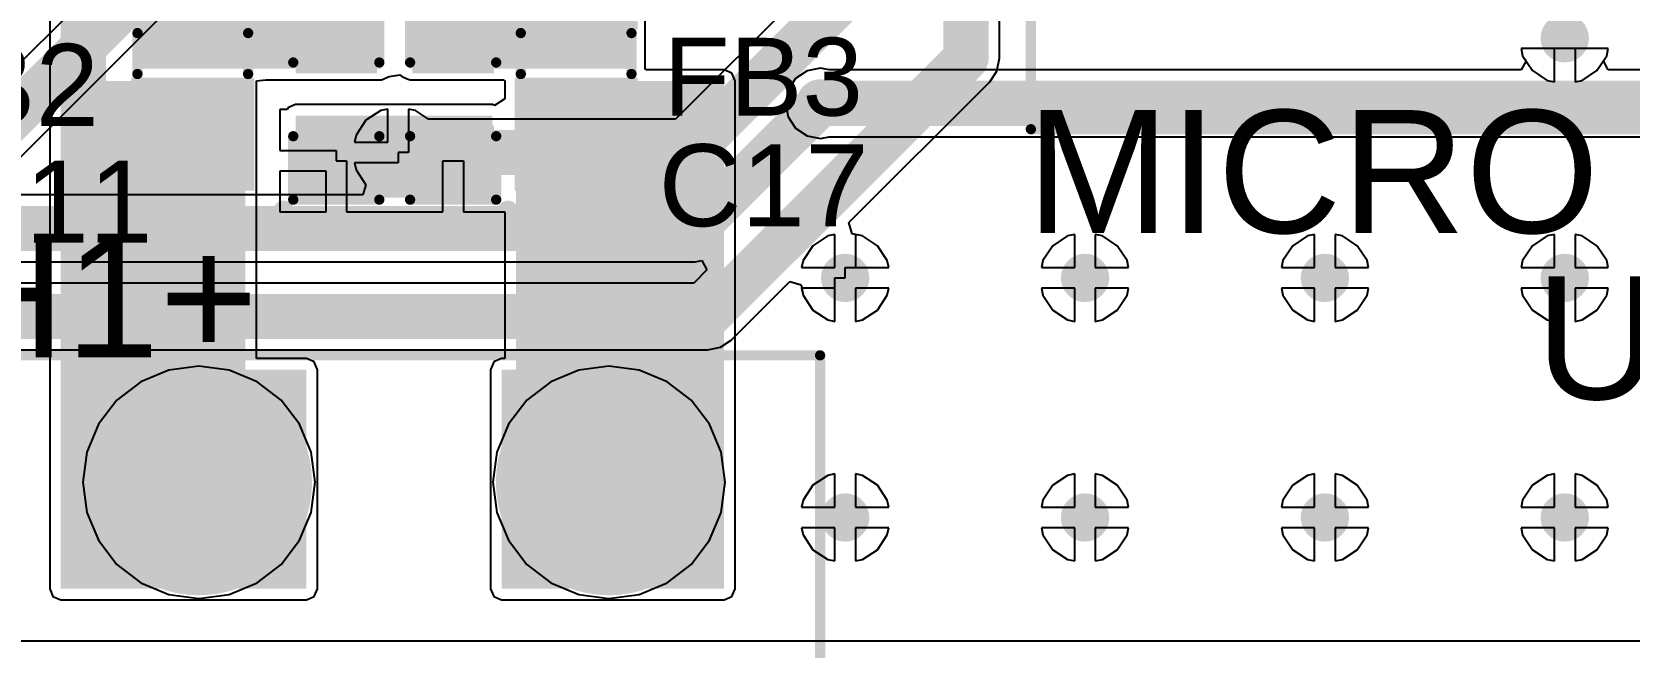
# Model space of a CAD drawing. Header units: millimetres. Extents: x -0.26 to 4.68, y -0.29 to 2.93.
# Drawn here: x 3.482 to 4.261, y 0.27 to 0.571 of the extents above; entities that cross this region are included whole.
import ezdxf

# ---------------------------------------------------------------- set-up
doc = ezdxf.new("R2010")
doc.units = ezdxf.units.MM
doc.header["$MEASUREMENT"] = 0
for name, color, linetype in [('BottomLayer', 5, 'Continuous'), ('BottomSolder', 6, 'Continuous'), ('MultiLayer', 9, 'Continuous'), ('PadHoleLayer', 156, 'Continuous'), ('TopLayer', 1, 'Continuous'), ('TopOverlay', 2, 'Continuous'), ('TopPaste', 8, 'Continuous'), ('TopSolder', 216, 'Continuous'), ('ViaHoleLayer', 16, 'Continuous')]:
    doc.layers.add(name, color=color, linetype=linetype)
doc.styles.add('Arial', font='arial.ttf', dxfattribs={"height": 0.2})

# ---------------------------------------------------------------- blocks, each defined once
blk = doc.blocks.new('HA0200500000G_12')
at = {"layer": 'BottomLayer'}
h = blk.add_hatch(color=5, dxfattribs=at)
edge = h.paths.add_edge_path()
edge.add_arc((-0.1, 0.15), 0.05118, 0, 360)
h = blk.add_hatch(color=5, dxfattribs=at)
edge = h.paths.add_edge_path()
edge.add_arc((0.1, 0.15), 0.05118, 0, 360)
at = {"layer": 'BottomSolder'}
h = blk.add_hatch(color=6, dxfattribs=at)
edge = h.paths.add_edge_path()
edge.add_arc((-0.1, 0.15), 0.05518, 0, 360)
h = blk.add_hatch(color=6, dxfattribs=at)
edge = h.paths.add_edge_path()
edge.add_arc((0.1, 0.15), 0.05518, 0, 360)
at = {"layer": 'MultiLayer'}
h = blk.add_hatch(color=9, dxfattribs=at)
edge = h.paths.add_edge_path()
edge.add_arc((-0.1, 0.15), 0.05118, 0, 360)
h = blk.add_hatch(color=9, dxfattribs=at)
edge = h.paths.add_edge_path()
edge.add_arc((0.1, 0.15), 0.05118, 0, 360)
at = {"layer": 'PadHoleLayer'}
h = blk.add_hatch(color=156, dxfattribs=at)
edge = h.paths.add_edge_path()
edge.add_arc((-0.1, 0.15), 0.02559, 0, 360)
h = blk.add_hatch(color=156, dxfattribs=at)
edge = h.paths.add_edge_path()
edge.add_arc((0.1, 0.15), 0.02559, 0, 360)
at = {"layer": 'TopLayer'}
h = blk.add_hatch(color=1, dxfattribs=at)
edge = h.paths.add_edge_path()
edge.add_arc((-0.1, 0.15), 0.05118, 0, 360)
h = blk.add_hatch(color=1, dxfattribs=at)
edge = h.paths.add_edge_path()
edge.add_arc((0.1, 0.15), 0.05118, 0, 360)
at = {"layer": 'TopSolder'}
h = blk.add_hatch(color=216, dxfattribs=at)
edge = h.paths.add_edge_path()
edge.add_arc((-0.1, 0.15), 0.05518, 0, 360)
h = blk.add_hatch(color=216, dxfattribs=at)
edge = h.paths.add_edge_path()
edge.add_arc((0.1, 0.15), 0.05518, 0, 360)
at = {"layer": 'TopOverlay', "const_width": 0.005}
for points in [[(-0.301, 0.212), (0.203, 0.212)], [(0.203, -0.315), (0.203, 0.212)]]:
    blk.add_lwpolyline(points, dxfattribs=at)
at = {"layer": 'TopOverlay', "const_width": 0.0025}
blk.add_lwpolyline([(0.20175, 0.212, 1), (0.20425, 0.212, 1)], format="xyb", close=True, dxfattribs=at)
blk.add_lwpolyline([(0.20175, 0.212, 1), (0.20425, 0.212, 1)], format="xyb", close=True, dxfattribs=at)
blk = doc.blocks.new('DM3BT_DSF_PEJS_102')
at = {"layer": 'TopOverlay', "const_width": 0.005}
for points in [[(-0.27559, 0.30118), (-0.27559, -0.24409)], [(-0.27559, 0.30118), (-0.22244, 0.30118)]]:
    blk.add_lwpolyline(points, dxfattribs=at)
at = {"layer": 'TopOverlay', "const_width": 0.0025}
blk.add_lwpolyline([(-0.27684, 0.30118, 1), (-0.27434, 0.30118, 1)], format="xyb", close=True, dxfattribs=at)
blk.add_lwpolyline([(-0.27684, 0.30118, 1), (-0.27434, 0.30118, 1)], format="xyb", close=True, dxfattribs=at)
blk = doc.blocks.new('I___0805_116')
at = {"layer": 'TopLayer'}
for points in [[(-0.06299, 0.02598), (-0.01575, 0.02598), (-0.01575, -0.02598), (-0.06299, -0.02598)], [(0.01575, 0.02598), (0.06299, 0.02598), (0.06299, -0.02598), (0.01575, -0.02598)]]:
    blk.add_hatch(color=1, dxfattribs=at).paths.add_polyline_path(points)
at = {"layer": 'TopPaste'}
for points in [[(-0.06299, 0.02598), (-0.01575, 0.02598), (-0.01575, -0.02598), (-0.06299, -0.02598)], [(0.01575, 0.02598), (0.06299, 0.02598), (0.06299, -0.02598), (0.01575, -0.02598)]]:
    blk.add_hatch(color=8, dxfattribs=at).paths.add_polyline_path(points)
at = {"layer": 'TopSolder'}
for points in [[(-0.06699, 0.02998), (-0.01175, 0.02998), (-0.01175, -0.02998), (-0.06699, -0.02998)], [(0.01175, 0.02998), (0.06699, 0.02998), (0.06699, -0.02998), (0.01175, -0.02998)]]:
    blk.add_hatch(color=216, dxfattribs=at).paths.add_polyline_path(points)
at = {"layer": 'TopOverlay', "const_width": 0.005}
for points in [[(-0.01, 0.027), (0.01, 0.027)], [(-0.01, -0.027), (0.01, -0.027)]]:
    blk.add_lwpolyline(points, dxfattribs=at)
at = {"layer": 'TopOverlay', "const_width": 0.0025}
for points in [[(-0.01125, 0.027, 1), (-0.00875, 0.027, 1)], [(0.00875, 0.027, 1), (0.01125, 0.027, 1)], [(-0.01125, -0.027, 1), (-0.00875, -0.027, 1)], [(0.00875, -0.027, 1), (0.01125, -0.027, 1)]]:
    blk.add_lwpolyline(points, format="xyb", close=True, dxfattribs=at)
blk = doc.blocks.new('I___0805_117')
at = {"layer": 'TopLayer'}
for points in [[(-0.06299, 0.02598), (-0.01575, 0.02598), (-0.01575, -0.02598), (-0.06299, -0.02598)], [(0.01575, 0.02598), (0.06299, 0.02598), (0.06299, -0.02598), (0.01575, -0.02598)]]:
    blk.add_hatch(color=1, dxfattribs=at).paths.add_polyline_path(points)
at = {"layer": 'TopPaste'}
for points in [[(-0.06299, 0.02598), (-0.01575, 0.02598), (-0.01575, -0.02598), (-0.06299, -0.02598)], [(0.01575, 0.02598), (0.06299, 0.02598), (0.06299, -0.02598), (0.01575, -0.02598)]]:
    blk.add_hatch(color=8, dxfattribs=at).paths.add_polyline_path(points)
at = {"layer": 'TopSolder'}
for points in [[(-0.06699, 0.02998), (-0.01175, 0.02998), (-0.01175, -0.02998), (-0.06699, -0.02998)], [(0.01175, 0.02998), (0.06699, 0.02998), (0.06699, -0.02998), (0.01175, -0.02998)]]:
    blk.add_hatch(color=216, dxfattribs=at).paths.add_polyline_path(points)
at = {"layer": 'TopOverlay', "const_width": 0.005}
for points in [[(-0.01, 0.027), (0.01, 0.027)], [(-0.01, -0.027), (0.01, -0.027)]]:
    blk.add_lwpolyline(points, dxfattribs=at)
at = {"layer": 'TopOverlay', "const_width": 0.0025}
for points in [[(-0.01125, 0.027, 1), (-0.00875, 0.027, 1)], [(0.00875, 0.027, 1), (0.01125, 0.027, 1)], [(-0.01125, -0.027, 1), (-0.00875, -0.027, 1)], [(0.00875, -0.027, 1), (0.01125, -0.027, 1)]]:
    blk.add_lwpolyline(points, format="xyb", close=True, dxfattribs=at)
blk = doc.blocks.new('C___0603_184')
at = {"layer": 'TopLayer'}
for points in [[(-0.015, 0.0175), (-0.015, -0.0175), (-0.045, -0.0175), (-0.045, 0.0175)], [(0.045, 0.0175), (0.045, -0.0175), (0.015, -0.0175), (0.015, 0.0175)]]:
    blk.add_hatch(color=1, dxfattribs=at).paths.add_polyline_path(points)
at = {"layer": 'TopPaste'}
for points in [[(-0.015, 0.0175), (-0.015, -0.0175), (-0.045, -0.0175), (-0.045, 0.0175)], [(0.045, 0.0175), (0.045, -0.0175), (0.015, -0.0175), (0.015, 0.0175)]]:
    blk.add_hatch(color=8, dxfattribs=at).paths.add_polyline_path(points)
at = {"layer": 'TopSolder'}
for points in [[(-0.01264, 0.01986), (-0.01264, -0.01986), (-0.04736, -0.01986), (-0.04736, 0.01986)], [(0.04736, 0.01986), (0.04736, -0.01986), (0.01264, -0.01986), (0.01264, 0.01986)]]:
    blk.add_hatch(color=216, dxfattribs=at).paths.add_polyline_path(points)
at = {"layer": 'TopOverlay', "const_width": 0.005}
for points in [[(-0.049, -0.021), (-0.049, 0.021)], [(-0.018, 0.021), (-0.049, 0.021)], [(0.049, 0.021), (0.018, 0.021)], [(0.049, -0.021), (0.049, 0.021)], [(-0.018, -0.021), (-0.049, -0.021)], [(0.049, -0.021), (0.018, -0.021)]]:
    blk.add_lwpolyline(points, dxfattribs=at)
at = {"layer": 'TopOverlay', "const_width": 0.0025}
for points in [[(-0.05025, 0.021, 1), (-0.04775, 0.021, 1)], [(-0.05025, 0.021, 1), (-0.04775, 0.021, 1)], [(-0.01925, 0.021, 1), (-0.01675, 0.021, 1)], [(0.01675, 0.021, 1), (0.01925, 0.021, 1)], [(0.04775, 0.021, 1), (0.05025, 0.021, 1)], [(0.04775, 0.021, 1), (0.05025, 0.021, 1)], [(-0.05025, -0.021, 1), (-0.04775, -0.021, 1)], [(-0.05025, -0.021, 1), (-0.04775, -0.021, 1)], [(-0.01925, -0.021, 1), (-0.01675, -0.021, 1)], [(0.01675, -0.021, 1), (0.01925, -0.021, 1)], [(0.04775, -0.021, 1), (0.05025, -0.021, 1)], [(0.04775, -0.021, 1), (0.05025, -0.021, 1)]]:
    blk.add_lwpolyline(points, format="xyb", close=True, dxfattribs=at)
blk = doc.blocks.new('C___0603_190')
at = {"layer": 'TopLayer'}
for points in [[(-0.015, 0.0175), (-0.015, -0.0175), (-0.045, -0.0175), (-0.045, 0.0175)], [(0.045, 0.0175), (0.045, -0.0175), (0.015, -0.0175), (0.015, 0.0175)]]:
    blk.add_hatch(color=1, dxfattribs=at).paths.add_polyline_path(points)
at = {"layer": 'TopPaste'}
for points in [[(-0.015, 0.0175), (-0.015, -0.0175), (-0.045, -0.0175), (-0.045, 0.0175)], [(0.045, 0.0175), (0.045, -0.0175), (0.015, -0.0175), (0.015, 0.0175)]]:
    blk.add_hatch(color=8, dxfattribs=at).paths.add_polyline_path(points)
at = {"layer": 'TopSolder'}
for points in [[(-0.01264, 0.01986), (-0.01264, -0.01986), (-0.04736, -0.01986), (-0.04736, 0.01986)], [(0.04736, 0.01986), (0.04736, -0.01986), (0.01264, -0.01986), (0.01264, 0.01986)]]:
    blk.add_hatch(color=216, dxfattribs=at).paths.add_polyline_path(points)
at = {"layer": 'TopOverlay', "const_width": 0.005}
for points in [[(-0.049, 0.021), (-0.049, -0.021)], [(-0.049, 0.021), (-0.018, 0.021)], [(0.018, 0.021), (0.049, 0.021)], [(0.049, 0.021), (0.049, -0.021)], [(-0.049, -0.021), (-0.018, -0.021)], [(0.018, -0.021), (0.049, -0.021)]]:
    blk.add_lwpolyline(points, dxfattribs=at)
at = {"layer": 'TopOverlay', "const_width": 0.0025}
for points in [[(-0.05025, 0.021, 1), (-0.04775, 0.021, 1)], [(-0.05025, 0.021, 1), (-0.04775, 0.021, 1)], [(-0.01925, 0.021, 1), (-0.01675, 0.021, 1)], [(0.01675, 0.021, 1), (0.01925, 0.021, 1)], [(0.04775, 0.021, 1), (0.05025, 0.021, 1)], [(0.04775, 0.021, 1), (0.05025, 0.021, 1)], [(-0.05025, -0.021, 1), (-0.04775, -0.021, 1)], [(-0.05025, -0.021, 1), (-0.04775, -0.021, 1)], [(-0.01925, -0.021, 1), (-0.01675, -0.021, 1)], [(0.01675, -0.021, 1), (0.01925, -0.021, 1)], [(0.04775, -0.021, 1), (0.05025, -0.021, 1)], [(0.04775, -0.021, 1), (0.05025, -0.021, 1)]]:
    blk.add_lwpolyline(points, format="xyb", close=True, dxfattribs=at)

msp = doc.modelspace()

# ---------------------------------------------------------------- hatches: boundary and pattern name
at = {"layer": 'BottomLayer'}
h = msp.add_hatch(color=5, dxfattribs=at)
edge = h.paths.add_edge_path()
edge.add_arc((4.23005, 0.56777), 0.01181, 0, 360)
h = msp.add_hatch(color=5, dxfattribs=at)
edge = h.paths.add_edge_path()
edge.add_arc((3.867, 0.536), 0.01181, 0, 360)
h = msp.add_hatch(color=5, dxfattribs=at)
edge = h.paths.add_edge_path()
edge.add_arc((3.661, 0.512), 0.01181, 0, 360)
h = msp.add_hatch(color=5, dxfattribs=at)
edge = h.paths.add_edge_path()
edge.add_arc((3.87905, 0.45077), 0.01181, 0, 360)
h = msp.add_hatch(color=5, dxfattribs=at)
edge = h.paths.add_edge_path()
edge.add_arc((3.99605, 0.45077), 0.01181, 0, 360)
h = msp.add_hatch(color=5, dxfattribs=at)
edge = h.paths.add_edge_path()
edge.add_arc((4.11305, 0.45077), 0.01181, 0, 360)
h = msp.add_hatch(color=5, dxfattribs=at)
edge = h.paths.add_edge_path()
edge.add_arc((4.23005, 0.45077), 0.01181, 0, 360)
h = msp.add_hatch(color=5, dxfattribs=at)
edge = h.paths.add_edge_path()
edge.add_arc((3.87905, 0.33377), 0.01181, 0, 360)
h = msp.add_hatch(color=5, dxfattribs=at)
edge = h.paths.add_edge_path()
edge.add_arc((3.99605, 0.33377), 0.01181, 0, 360)
h = msp.add_hatch(color=5, dxfattribs=at)
edge = h.paths.add_edge_path()
edge.add_arc((4.11305, 0.33377), 0.01181, 0, 360)
h = msp.add_hatch(color=5, dxfattribs=at)
edge = h.paths.add_edge_path()
edge.add_arc((4.23005, 0.33377), 0.01181, 0, 360)
at = {"layer": 'BottomSolder'}
h = msp.add_hatch(color=6, dxfattribs=at)
edge = h.paths.add_edge_path()
edge.add_arc((4.23005, 0.56777), 0.00591, 0, 360)
h = msp.add_hatch(color=6, dxfattribs=at)
edge = h.paths.add_edge_path()
edge.add_arc((3.867, 0.536), 0.00591, 0, 360)
h = msp.add_hatch(color=6, dxfattribs=at)
edge = h.paths.add_edge_path()
edge.add_arc((3.661, 0.512), 0.00591, 0, 360)
h = msp.add_hatch(color=6, dxfattribs=at)
edge = h.paths.add_edge_path()
edge.add_arc((3.87905, 0.45077), 0.00591, 0, 360)
h = msp.add_hatch(color=6, dxfattribs=at)
edge = h.paths.add_edge_path()
edge.add_arc((3.99605, 0.45077), 0.00591, 0, 360)
h = msp.add_hatch(color=6, dxfattribs=at)
edge = h.paths.add_edge_path()
edge.add_arc((4.11305, 0.45077), 0.00591, 0, 360)
h = msp.add_hatch(color=6, dxfattribs=at)
edge = h.paths.add_edge_path()
edge.add_arc((4.23005, 0.45077), 0.00591, 0, 360)
h = msp.add_hatch(color=6, dxfattribs=at)
edge = h.paths.add_edge_path()
edge.add_arc((3.87905, 0.33377), 0.00591, 0, 360)
h = msp.add_hatch(color=6, dxfattribs=at)
edge = h.paths.add_edge_path()
edge.add_arc((3.99605, 0.33377), 0.00591, 0, 360)
h = msp.add_hatch(color=6, dxfattribs=at)
edge = h.paths.add_edge_path()
edge.add_arc((4.11305, 0.33377), 0.00591, 0, 360)
h = msp.add_hatch(color=6, dxfattribs=at)
edge = h.paths.add_edge_path()
edge.add_arc((4.23005, 0.33377), 0.00591, 0, 360)
at = {"layer": 'TopLayer'}
for points in [[(3.65287, 0.64195), (3.53187, 0.64195), (3.53187, 0.55295), (3.65287, 0.55295)], [(3.66682, 0.55295), (3.776, 0.55295), (3.776, 0.62495), (3.66682, 0.62495)], [(3.58642, 0.54695), (3.49642, 0.54695), (3.49642, 0.29895), (3.58642, 0.29895)], [(3.71842, 0.29895), (3.82, 0.29895), (3.82, 0.54695), (3.71842, 0.54695)], [(3.611, 0.49), (3.707, 0.49), (3.707, 0.53), (3.611, 0.53)], [(3.61622, 0.40595), (3.578, 0.40595), (3.578, 0.29895), (3.61622, 0.29895)], [(3.71142, 0.29895), (3.73642, 0.29895), (3.73642, 0.40595), (3.71142, 0.40595)]]:
    msp.add_hatch(color=1, dxfattribs=at).paths.add_polyline_path(points)
h = msp.add_hatch(color=1, dxfattribs=at)
edge = h.paths.add_edge_path()
edge.add_arc((4.23005, 0.56777), 0.01181, 0, 360)
h = msp.add_hatch(color=1, dxfattribs=at)
edge = h.paths.add_edge_path()
edge.add_arc((3.867, 0.536), 0.01181, 0, 360)
h = msp.add_hatch(color=1, dxfattribs=at)
edge = h.paths.add_edge_path()
edge.add_arc((3.661, 0.512), 0.01181, 0, 360)
h = msp.add_hatch(color=1, dxfattribs=at)
edge = h.paths.add_edge_path()
edge.add_arc((3.87905, 0.45077), 0.01181, 0, 360)
h = msp.add_hatch(color=1, dxfattribs=at)
edge = h.paths.add_edge_path()
edge.add_arc((3.99605, 0.45077), 0.01181, 0, 360)
h = msp.add_hatch(color=1, dxfattribs=at)
edge = h.paths.add_edge_path()
edge.add_arc((4.11305, 0.45077), 0.01181, 0, 360)
h = msp.add_hatch(color=1, dxfattribs=at)
edge = h.paths.add_edge_path()
edge.add_arc((4.23005, 0.45077), 0.01181, 0, 360)
h = msp.add_hatch(color=1, dxfattribs=at)
edge = h.paths.add_edge_path()
edge.add_arc((3.87905, 0.33377), 0.01181, 0, 360)
h = msp.add_hatch(color=1, dxfattribs=at)
edge = h.paths.add_edge_path()
edge.add_arc((3.99605, 0.33377), 0.01181, 0, 360)
h = msp.add_hatch(color=1, dxfattribs=at)
edge = h.paths.add_edge_path()
edge.add_arc((4.11305, 0.33377), 0.01181, 0, 360)
h = msp.add_hatch(color=1, dxfattribs=at)
edge = h.paths.add_edge_path()
edge.add_arc((4.23005, 0.33377), 0.01181, 0, 360)
at = {"layer": 'TopSolder'}
h = msp.add_hatch(color=216, dxfattribs=at)
edge = h.paths.add_edge_path()
edge.add_arc((4.23005, 0.56777), 0.00591, 0, 360)
h = msp.add_hatch(color=216, dxfattribs=at)
edge = h.paths.add_edge_path()
edge.add_arc((3.867, 0.536), 0.00591, 0, 360)
h = msp.add_hatch(color=216, dxfattribs=at)
edge = h.paths.add_edge_path()
edge.add_arc((3.661, 0.512), 0.00591, 0, 360)
h = msp.add_hatch(color=216, dxfattribs=at)
edge = h.paths.add_edge_path()
edge.add_arc((3.87905, 0.45077), 0.00591, 0, 360)
h = msp.add_hatch(color=216, dxfattribs=at)
edge = h.paths.add_edge_path()
edge.add_arc((3.99605, 0.45077), 0.00591, 0, 360)
h = msp.add_hatch(color=216, dxfattribs=at)
edge = h.paths.add_edge_path()
edge.add_arc((4.11305, 0.45077), 0.00591, 0, 360)
h = msp.add_hatch(color=216, dxfattribs=at)
edge = h.paths.add_edge_path()
edge.add_arc((4.23005, 0.45077), 0.00591, 0, 360)
h = msp.add_hatch(color=216, dxfattribs=at)
edge = h.paths.add_edge_path()
edge.add_arc((3.87905, 0.33377), 0.00591, 0, 360)
h = msp.add_hatch(color=216, dxfattribs=at)
edge = h.paths.add_edge_path()
edge.add_arc((3.99605, 0.33377), 0.00591, 0, 360)
h = msp.add_hatch(color=216, dxfattribs=at)
edge = h.paths.add_edge_path()
edge.add_arc((4.11305, 0.33377), 0.00591, 0, 360)
h = msp.add_hatch(color=216, dxfattribs=at)
edge = h.paths.add_edge_path()
edge.add_arc((4.23005, 0.33377), 0.00591, 0, 360)
at = {"layer": 'ViaHoleLayer'}
h = msp.add_hatch(color=16, dxfattribs=at)
edge = h.paths.add_edge_path()
edge.add_arc((4.23005, 0.56777), 0.00591, 0, 360)
h = msp.add_hatch(color=16, dxfattribs=at)
edge = h.paths.add_edge_path()
edge.add_arc((3.867, 0.536), 0.00591, 0, 360)
h = msp.add_hatch(color=16, dxfattribs=at)
edge = h.paths.add_edge_path()
edge.add_arc((3.661, 0.512), 0.00591, 0, 360)
h = msp.add_hatch(color=16, dxfattribs=at)
edge = h.paths.add_edge_path()
edge.add_arc((3.87905, 0.45077), 0.00591, 0, 360)
h = msp.add_hatch(color=16, dxfattribs=at)
edge = h.paths.add_edge_path()
edge.add_arc((3.99605, 0.45077), 0.00591, 0, 360)
h = msp.add_hatch(color=16, dxfattribs=at)
edge = h.paths.add_edge_path()
edge.add_arc((4.11305, 0.45077), 0.00591, 0, 360)
h = msp.add_hatch(color=16, dxfattribs=at)
edge = h.paths.add_edge_path()
edge.add_arc((4.23005, 0.45077), 0.00591, 0, 360)
h = msp.add_hatch(color=16, dxfattribs=at)
edge = h.paths.add_edge_path()
edge.add_arc((3.87905, 0.33377), 0.00591, 0, 360)
h = msp.add_hatch(color=16, dxfattribs=at)
edge = h.paths.add_edge_path()
edge.add_arc((3.99605, 0.33377), 0.00591, 0, 360)
h = msp.add_hatch(color=16, dxfattribs=at)
edge = h.paths.add_edge_path()
edge.add_arc((4.11305, 0.33377), 0.00591, 0, 360)
h = msp.add_hatch(color=16, dxfattribs=at)
edge = h.paths.add_edge_path()
edge.add_arc((4.23005, 0.33377), 0.00591, 0, 360)

# ---------------------------------------------------------------- linework, layer by layer
at = {"layer": 'BottomLayer'}
for p, q in [((3.61627, 0.69547), (3.44012, 0.51931)), ((3.95431, 0.558), (3.95431, 0.673)), ((3.46321, 0.49626), (3.63456, 0.66762)), ((3.88095, 0.61297), (3.7963, 0.52831)), ((4.22505, 0.56277), (4.20881, 0.56277)), ((4.20881, 0.56277), (4.20951, 0.55926)), ((4.22505, 0.54653), (4.22505, 0.56277)), ((4.2513, 0.56277), (4.23505, 0.56277)), ((4.23505, 0.56277), (4.23505, 0.54653)), ((4.2506, 0.55926), (4.2513, 0.56277)), ((3.95307, 0.55176), (3.95431, 0.558)), ((4.20951, 0.55926), (4.21433, 0.55205)), ((4.24578, 0.55205), (4.2506, 0.55926)), ((3.88083, 0.47776), (3.94954, 0.54646)), ((3.94954, 0.54646), (3.95307, 0.55176)), ((4.21433, 0.55205), (4.22154, 0.54723)), ((4.22154, 0.54723), (4.22505, 0.54653)), ((4.23505, 0.54653), (4.23856, 0.54723)), ((4.23856, 0.54723), (4.24578, 0.55205)), ((3.65249, 0.53255), (3.64528, 0.52772)), ((3.656, 0.53324), (3.65249, 0.53255)), ((3.656, 0.517), (3.656, 0.53324)), ((3.66951, 0.53255), (3.666, 0.53324)), ((3.666, 0.53324), (3.666, 0.512)), ((3.67584, 0.52831), (3.66951, 0.53255)), ((3.64528, 0.52772), (3.64045, 0.52051)), ((3.7963, 0.52831), (3.67584, 0.52831)), ((3.64045, 0.52051), (3.63976, 0.517)), ((3.63976, 0.517), (3.656, 0.517)), ((3.661, 0.507), (3.63976, 0.507)), ((3.63976, 0.507), (3.64045, 0.50349)), ((3.666, 0.512), (3.661, 0.512)), ((3.661, 0.512), (3.661, 0.507)), ((3.64045, 0.50349), (3.64528, 0.49628)), ((3.64378, 0.49126), (3.46528, 0.49126)), ((3.64529, 0.49626), (3.64378, 0.49126)), ((3.64528, 0.49628), (3.64529, 0.49626)), ((3.88247, 0.47233), (3.88083, 0.47776)), ((3.88756, 0.47132), (3.88247, 0.47233)), ((3.89478, 0.4665), (3.88756, 0.47132)), ((3.98754, 0.47132), (3.98033, 0.4665)), ((3.99105, 0.47201), (3.98754, 0.47132)), ((3.99105, 0.45577), (3.99105, 0.47201)), ((4.00456, 0.47132), (4.00105, 0.47201)), ((4.00105, 0.47201), (4.00105, 0.45577)), ((4.01178, 0.4665), (4.00456, 0.47132)), ((4.10454, 0.47132), (4.09733, 0.4665)), ((4.10805, 0.47201), (4.10454, 0.47132)), ((4.10805, 0.45577), (4.10805, 0.47201)), ((4.12156, 0.47132), (4.11805, 0.47201)), ((4.11805, 0.47201), (4.11805, 0.45577)), ((4.12878, 0.4665), (4.12156, 0.47132)), ((4.22154, 0.47132), (4.21433, 0.4665)), ((4.22505, 0.47201), (4.22154, 0.47132)), ((4.22505, 0.45577), (4.22505, 0.47201)), ((4.23856, 0.47132), (4.23505, 0.47201)), ((4.23505, 0.47201), (4.23505, 0.45577)), ((4.24578, 0.4665), (4.23856, 0.47132)), ((3.8996, 0.45928), (3.89478, 0.4665)), ((3.98033, 0.4665), (3.97551, 0.45928)), ((4.0166, 0.45928), (4.01178, 0.4665)), ((4.09733, 0.4665), (4.09251, 0.45928)), ((4.1336, 0.45928), (4.12878, 0.4665)), ((4.21433, 0.4665), (4.20951, 0.45928)), ((4.2506, 0.45928), (4.24578, 0.4665)), ((3.23316, 0.45864), (3.80595, 0.45864)), ((3.81159, 0.45466), (3.80519, 0.44826)), ((3.80595, 0.45864), (3.80912, 0.45927)), ((3.80912, 0.45927), (3.81159, 0.45466)), ((3.87905, 0.45077), (3.87905, 0.45577)), ((3.87905, 0.45577), (3.9003, 0.45577)), ((3.9003, 0.45577), (3.8996, 0.45928)), ((3.97551, 0.45928), (3.97481, 0.45577)), ((3.97481, 0.45577), (3.99105, 0.45577)), ((4.00105, 0.45577), (4.0173, 0.45577)), ((4.0173, 0.45577), (4.0166, 0.45928)), ((4.09251, 0.45928), (4.09181, 0.45577)), ((4.09181, 0.45577), (4.10805, 0.45577)), ((4.11805, 0.45577), (4.1343, 0.45577)), ((4.1343, 0.45577), (4.1336, 0.45928)), ((4.20951, 0.45928), (4.20881, 0.45577)), ((4.20881, 0.45577), (4.22505, 0.45577)), ((4.23505, 0.45577), (4.2513, 0.45577)), ((4.2513, 0.45577), (4.2506, 0.45928)), ((3.80519, 0.44826), (3.46098, 0.44826)), ((3.82348, 0.42041), (3.85207, 0.449)), ((3.85207, 0.449), (3.8575, 0.44735)), ((3.8575, 0.44735), (3.85851, 0.44226)), ((3.87405, 0.42953), (3.87405, 0.45077)), ((3.87405, 0.45077), (3.87905, 0.45077)), ((3.9003, 0.44577), (3.88405, 0.44577)), ((3.88405, 0.44577), (3.88405, 0.42953)), ((3.8996, 0.44226), (3.9003, 0.44577)), ((3.99105, 0.44577), (3.97481, 0.44577)), ((3.97481, 0.44577), (3.97551, 0.44226)), ((3.99105, 0.42953), (3.99105, 0.44577)), ((4.0173, 0.44577), (4.00105, 0.44577)), ((4.00105, 0.44577), (4.00105, 0.42953)), ((4.0166, 0.44226), (4.0173, 0.44577)), ((4.10805, 0.44577), (4.09181, 0.44577)), ((4.09181, 0.44577), (4.09251, 0.44226)), ((4.10805, 0.42953), (4.10805, 0.44577)), ((4.1343, 0.44577), (4.11805, 0.44577)), ((4.11805, 0.44577), (4.11805, 0.42953)), ((4.1336, 0.44226), (4.1343, 0.44577)), ((4.22505, 0.44577), (4.20881, 0.44577)), ((4.20881, 0.44577), (4.20951, 0.44226)), ((4.22505, 0.42953), (4.22505, 0.44577)), ((4.2513, 0.44577), (4.23505, 0.44577)), ((4.23505, 0.44577), (4.23505, 0.42953)), ((4.2506, 0.44226), (4.2513, 0.44577)), ((3.85851, 0.44226), (3.86333, 0.43505)), ((3.89478, 0.43505), (3.8996, 0.44226)), ((3.97551, 0.44226), (3.98033, 0.43505)), ((4.01178, 0.43505), (4.0166, 0.44226)), ((4.09251, 0.44226), (4.09733, 0.43505)), ((4.12878, 0.43505), (4.1336, 0.44226)), ((4.20951, 0.44226), (4.21433, 0.43505)), ((4.24578, 0.43505), (4.2506, 0.44226)), ((3.86333, 0.43505), (3.87054, 0.43023)), ((3.87054, 0.43023), (3.87405, 0.42953)), ((3.88405, 0.42953), (3.88756, 0.43023)), ((3.88756, 0.43023), (3.89478, 0.43505)), ((3.98033, 0.43505), (3.98754, 0.43023)), ((3.98754, 0.43023), (3.99105, 0.42953)), ((4.00105, 0.42953), (4.00456, 0.43023)), ((4.00456, 0.43023), (4.01178, 0.43505)), ((4.09733, 0.43505), (4.10454, 0.43023)), ((4.10454, 0.43023), (4.10805, 0.42953)), ((4.11805, 0.42953), (4.12156, 0.43023)), ((4.12156, 0.43023), (4.12878, 0.43505)), ((4.21433, 0.43505), (4.22154, 0.43023)), ((4.22154, 0.43023), (4.22505, 0.42953)), ((4.23505, 0.42953), (4.23856, 0.43023)), ((4.23856, 0.43023), (4.24578, 0.43505)), ((3.46098, 0.41564), (3.81195, 0.41564)), ((3.81195, 0.41564), (3.81819, 0.41688)), ((3.81819, 0.41688), (3.82348, 0.42041)), ((3.54916, 0.40568), (3.53549, 0.40002)), ((3.56382, 0.40761), (3.54916, 0.40568)), ((3.57849, 0.40568), (3.56382, 0.40761)), ((3.59216, 0.40002), (3.57849, 0.40568)), ((3.74916, 0.40568), (3.73549, 0.40002)), ((3.76382, 0.40761), (3.74916, 0.40568)), ((3.77849, 0.40568), (3.76382, 0.40761)), ((3.79216, 0.40002), (3.77849, 0.40568)), ((3.53549, 0.40002), (3.52375, 0.39102)), ((3.60389, 0.39102), (3.59216, 0.40002)), ((3.73549, 0.40002), (3.72375, 0.39102)), ((3.80389, 0.39102), (3.79216, 0.40002)), ((3.52375, 0.39102), (3.51475, 0.37928)), ((3.6129, 0.37928), (3.60389, 0.39102)), ((3.72375, 0.39102), (3.71475, 0.37928)), ((3.8129, 0.37928), (3.80389, 0.39102)), ((3.51475, 0.37928), (3.50909, 0.36561)), ((3.61856, 0.36561), (3.6129, 0.37928)), ((3.71475, 0.37928), (3.70909, 0.36561)), ((3.81856, 0.36561), (3.8129, 0.37928)), ((3.50909, 0.36561), (3.50716, 0.35095)), ((3.62049, 0.35095), (3.61856, 0.36561)), ((3.70909, 0.36561), (3.70716, 0.35095)), ((3.82049, 0.35095), (3.81856, 0.36561)), ((3.50716, 0.35095), (3.50909, 0.33628)), ((3.61856, 0.33628), (3.62049, 0.35095)), ((3.70716, 0.35095), (3.70909, 0.33628)), ((3.81856, 0.33628), (3.82049, 0.35095)), ((3.87054, 0.35432), (3.86333, 0.3495)), ((3.87405, 0.35501), (3.87054, 0.35432)), ((3.87405, 0.33877), (3.87405, 0.35501)), ((3.88756, 0.35432), (3.88405, 0.35501)), ((3.88405, 0.35501), (3.88405, 0.33877)), ((3.89478, 0.3495), (3.88756, 0.35432)), ((3.98754, 0.35432), (3.98033, 0.3495)), ((3.99105, 0.35501), (3.98754, 0.35432)), ((3.99105, 0.33877), (3.99105, 0.35501)), ((4.00456, 0.35432), (4.00105, 0.35501)), ((4.00105, 0.35501), (4.00105, 0.33877)), ((4.01178, 0.3495), (4.00456, 0.35432)), ((4.10454, 0.35432), (4.09733, 0.3495)), ((4.10805, 0.35501), (4.10454, 0.35432)), ((4.10805, 0.33877), (4.10805, 0.35501)), ((4.12156, 0.35432), (4.11805, 0.35501)), ((4.11805, 0.35501), (4.11805, 0.33877)), ((4.12878, 0.3495), (4.12156, 0.35432)), ((4.22154, 0.35432), (4.21433, 0.3495)), ((4.22505, 0.35501), (4.22154, 0.35432)), ((4.22505, 0.33877), (4.22505, 0.35501)), ((4.23856, 0.35432), (4.23505, 0.35501)), ((4.23505, 0.35501), (4.23505, 0.33877)), ((4.24578, 0.3495), (4.23856, 0.35432)), ((3.86333, 0.3495), (3.85851, 0.34228)), ((3.8996, 0.34228), (3.89478, 0.3495)), ((3.98033, 0.3495), (3.97551, 0.34228)), ((4.0166, 0.34228), (4.01178, 0.3495)), ((4.09733, 0.3495), (4.09251, 0.34228)), ((4.1336, 0.34228), (4.12878, 0.3495)), ((4.21433, 0.3495), (4.20951, 0.34228)), ((4.2506, 0.34228), (4.24578, 0.3495)), ((3.50909, 0.33628), (3.51475, 0.32262)), ((3.6129, 0.32262), (3.61856, 0.33628)), ((3.70909, 0.33628), (3.71475, 0.32262)), ((3.8129, 0.32262), (3.81856, 0.33628)), ((3.85851, 0.34228), (3.85781, 0.33877)), ((3.85781, 0.33877), (3.87405, 0.33877)), ((3.88405, 0.33877), (3.9003, 0.33877)), ((3.9003, 0.33877), (3.8996, 0.34228)), ((3.97551, 0.34228), (3.97481, 0.33877)), ((3.97481, 0.33877), (3.99105, 0.33877)), ((4.00105, 0.33877), (4.0173, 0.33877)), ((4.0173, 0.33877), (4.0166, 0.34228)), ((4.09251, 0.34228), (4.09181, 0.33877)), ((4.09181, 0.33877), (4.10805, 0.33877)), ((4.11805, 0.33877), (4.1343, 0.33877)), ((4.1343, 0.33877), (4.1336, 0.34228)), ((4.20951, 0.34228), (4.20881, 0.33877)), ((4.20881, 0.33877), (4.22505, 0.33877)), ((4.23505, 0.33877), (4.2513, 0.33877)), ((4.2513, 0.33877), (4.2506, 0.34228)), ((3.87405, 0.32877), (3.85781, 0.32877)), ((3.85781, 0.32877), (3.85851, 0.32526)), ((3.87405, 0.31253), (3.87405, 0.32877)), ((3.9003, 0.32877), (3.88405, 0.32877)), ((3.88405, 0.32877), (3.88405, 0.31253)), ((3.8996, 0.32526), (3.9003, 0.32877)), ((3.99105, 0.32877), (3.97481, 0.32877)), ((3.97481, 0.32877), (3.97551, 0.32526)), ((3.99105, 0.31253), (3.99105, 0.32877)), ((4.0173, 0.32877), (4.00105, 0.32877)), ((4.00105, 0.32877), (4.00105, 0.31253)), ((4.0166, 0.32526), (4.0173, 0.32877)), ((4.10805, 0.32877), (4.09181, 0.32877)), ((4.09181, 0.32877), (4.09251, 0.32526)), ((4.10805, 0.31253), (4.10805, 0.32877)), ((4.1343, 0.32877), (4.11805, 0.32877)), ((4.11805, 0.32877), (4.11805, 0.31253)), ((4.1336, 0.32526), (4.1343, 0.32877)), ((4.22505, 0.32877), (4.20881, 0.32877)), ((4.20881, 0.32877), (4.20951, 0.32526)), ((4.22505, 0.31253), (4.22505, 0.32877)), ((4.2513, 0.32877), (4.23505, 0.32877)), ((4.23505, 0.32877), (4.23505, 0.31253)), ((4.2506, 0.32526), (4.2513, 0.32877)), ((3.51475, 0.32262), (3.52375, 0.31088)), ((3.60389, 0.31088), (3.6129, 0.32262)), ((3.71475, 0.32262), (3.72375, 0.31088)), ((3.80389, 0.31088), (3.8129, 0.32262)), ((3.85851, 0.32526), (3.86333, 0.31805)), ((3.89478, 0.31805), (3.8996, 0.32526)), ((3.97551, 0.32526), (3.98033, 0.31805)), ((4.01178, 0.31805), (4.0166, 0.32526)), ((4.09251, 0.32526), (4.09733, 0.31805)), ((4.12878, 0.31805), (4.1336, 0.32526)), ((4.20951, 0.32526), (4.21433, 0.31805)), ((4.24578, 0.31805), (4.2506, 0.32526)), ((3.86333, 0.31805), (3.87054, 0.31323)), ((3.87054, 0.31323), (3.87405, 0.31253)), ((3.88405, 0.31253), (3.88756, 0.31323)), ((3.88756, 0.31323), (3.89478, 0.31805)), ((3.98033, 0.31805), (3.98754, 0.31323)), ((3.98754, 0.31323), (3.99105, 0.31253)), ((4.00105, 0.31253), (4.00456, 0.31323)), ((4.00456, 0.31323), (4.01178, 0.31805)), ((4.09733, 0.31805), (4.10454, 0.31323)), ((4.10454, 0.31323), (4.10805, 0.31253)), ((4.11805, 0.31253), (4.12156, 0.31323)), ((4.12156, 0.31323), (4.12878, 0.31805)), ((4.21433, 0.31805), (4.22154, 0.31323)), ((4.22154, 0.31323), (4.22505, 0.31253)), ((4.23505, 0.31253), (4.23856, 0.31323)), ((4.23856, 0.31323), (4.24578, 0.31805)), ((3.52375, 0.31088), (3.53549, 0.30187)), ((3.59216, 0.30187), (3.60389, 0.31088)), ((3.72375, 0.31088), (3.73549, 0.30187)), ((3.79216, 0.30187), (3.80389, 0.31088)), ((3.53549, 0.30187), (3.54916, 0.29621)), ((3.54916, 0.29621), (3.56382, 0.29428)), ((3.56382, 0.29428), (3.57849, 0.29621)), ((3.57849, 0.29621), (3.59216, 0.30187)), ((3.73549, 0.30187), (3.74916, 0.29621)), ((3.74916, 0.29621), (3.76382, 0.29428)), ((3.76382, 0.29428), (3.77849, 0.29621)), ((3.77849, 0.29621), (3.79216, 0.30187))]:
    msp.add_line(p, q, dxfattribs=at)
at = {"layer": 'BottomLayer', "const_width": 0.022}
for points in [[(3.44687, 0.503), (3.62781, 0.68393)], [(3.938, 0.558), (3.938, 0.673)], [(3.80306, 0.512), (3.903, 0.61194)], [(3.81195, 0.43195), (3.938, 0.558)], [(3.80595, 0.47495), (3.867, 0.536)], [(3.661, 0.512), (3.80306, 0.512)], [(3.229, 0.47495), (3.80595, 0.47495)], [(3.45682, 0.43195), (3.81195, 0.43195)]]:
    msp.add_lwpolyline(points, dxfattribs=at)
at = {"layer": 'BottomLayer', "const_width": 0.011}
for points in [[(3.9325, 0.558, 1), (3.9435, 0.558, 1)], [(3.9325, 0.558, 1), (3.9435, 0.558, 1)], [(3.8615, 0.536, 1), (3.8725, 0.536, 1)], [(3.6555, 0.512, 1), (3.6665, 0.512, 1)], [(3.79756, 0.512, 1), (3.80856, 0.512, 1)], [(3.79756, 0.512, 1), (3.80856, 0.512, 1)], [(3.80045, 0.47495, 1), (3.81145, 0.47495, 1)], [(3.80045, 0.47495, 1), (3.81145, 0.47495, 1)], [(3.80645, 0.43195, 1), (3.81745, 0.43195, 1)], [(3.80645, 0.43195, 1), (3.81745, 0.43195, 1)]]:
    msp.add_lwpolyline(points, format="xyb", close=True, dxfattribs=at)
at = {"layer": 'TopLayer'}
for p, q in [((3.49111, 0.70376), (3.49111, 0.54719)), ((3.78141, 0.55295), (3.78141, 0.59056)), ((4.2513, 0.56277), (4.20881, 0.56277)), ((4.20881, 0.56277), (4.20951, 0.55926)), ((4.2506, 0.55926), (4.2513, 0.56277)), ((3.867, 0.55314), (3.86044, 0.55184)), ((3.87116, 0.55231), (3.867, 0.55314)), ((4.2112, 0.55672), (4.20885, 0.55231)), ((4.20951, 0.55926), (4.2112, 0.55672)), ((4.2489, 0.55672), (4.2506, 0.55926)), ((4.25126, 0.55231), (4.2489, 0.55672)), ((3.49111, 0.54719), (3.49101, 0.54695)), ((3.49101, 0.54695), (3.49101, 0.29895)), ((3.59183, 0.54695), (3.59645, 0.54754)), ((3.59183, 0.41136), (3.59183, 0.54695)), ((3.59645, 0.54754), (3.65287, 0.54754)), ((3.65287, 0.54754), (3.65669, 0.54912)), ((3.65669, 0.54912), (3.66176, 0.54988)), ((3.66176, 0.54988), (3.66295, 0.54923)), ((3.66295, 0.54923), (3.663, 0.54912)), ((3.663, 0.54912), (3.66532, 0.54795)), ((3.66532, 0.54795), (3.66682, 0.54754)), ((3.66682, 0.54754), (3.71262, 0.54754)), ((3.71262, 0.54754), (3.71301, 0.54695)), ((3.71301, 0.54695), (3.71301, 0.53818)), ((3.7818, 0.55236), (3.78141, 0.55295)), ((3.82, 0.55236), (3.7818, 0.55236)), ((3.82383, 0.55078), (3.82, 0.55236)), ((3.82541, 0.54695), (3.82383, 0.55078)), ((3.82541, 0.29895), (3.82541, 0.54695)), ((3.85488, 0.54812), (3.85116, 0.54256)), ((3.86044, 0.55184), (3.85488, 0.54812)), ((4.20885, 0.55231), (3.87116, 0.55231)), ((4.30124, 0.55231), (4.25126, 0.55231)), ((3.71301, 0.53818), (3.70801, 0.53499)), ((3.85116, 0.54256), (3.84986, 0.536)), ((3.60681, 0.53295), (3.60332, 0.53295)), ((3.60332, 0.53295), (3.60332, 0.51295)), ((3.60717, 0.53383), (3.60681, 0.53295)), ((3.611, 0.53541), (3.60717, 0.53383)), ((3.707, 0.53541), (3.611, 0.53541)), ((3.70801, 0.53499), (3.707, 0.53541)), ((3.84986, 0.536), (3.85116, 0.52944)), ((3.85116, 0.52944), (3.85488, 0.52388)), ((3.85488, 0.52388), (3.86044, 0.52016)), ((3.86044, 0.52016), (3.867, 0.51886)), ((3.867, 0.51886), (3.87116, 0.51969)), ((3.87116, 0.51969), (4.308, 0.51969)), ((3.60332, 0.51295), (3.63082, 0.51295)), ((3.63082, 0.51295), (3.63082, 0.50795)), ((3.63082, 0.50795), (3.63582, 0.50795)), ((3.63582, 0.50795), (3.63582, 0.48295)), ((3.68282, 0.48295), (3.68282, 0.50795)), ((3.68282, 0.50795), (3.69282, 0.50795)), ((3.69282, 0.50795), (3.69282, 0.48295)), ((3.62582, 0.50295), (3.60332, 0.50295)), ((3.60332, 0.50295), (3.60332, 0.48295)), ((3.62582, 0.48295), (3.62582, 0.50295)), ((3.60332, 0.48295), (3.62582, 0.48295)), ((3.63582, 0.48295), (3.65832, 0.48295)), ((3.65832, 0.48295), (3.65832, 0.48295)), ((3.65832, 0.48295), (3.66032, 0.48295)), ((3.66032, 0.48295), (3.66032, 0.48295)), ((3.66032, 0.48295), (3.68282, 0.48295)), ((3.69282, 0.48295), (3.71301, 0.48295)), ((3.71301, 0.48295), (3.71301, 0.41136)), ((3.87054, 0.47132), (3.86333, 0.4665)), ((3.87405, 0.47201), (3.87054, 0.47132)), ((3.87405, 0.45577), (3.87405, 0.47201)), ((3.88756, 0.47132), (3.88405, 0.47201)), ((3.88405, 0.47201), (3.88405, 0.45577)), ((3.89478, 0.4665), (3.88756, 0.47132)), ((3.98754, 0.47132), (3.98033, 0.4665)), ((3.99105, 0.47201), (3.98754, 0.47132)), ((3.99105, 0.45577), (3.99105, 0.47201)), ((4.00456, 0.47132), (4.00105, 0.47201)), ((4.00105, 0.47201), (4.00105, 0.45577)), ((4.01178, 0.4665), (4.00456, 0.47132)), ((4.10454, 0.47132), (4.09733, 0.4665)), ((4.10805, 0.47201), (4.10454, 0.47132)), ((4.10805, 0.45577), (4.10805, 0.47201)), ((4.12156, 0.47132), (4.11805, 0.47201)), ((4.11805, 0.47201), (4.11805, 0.45577)), ((4.12878, 0.4665), (4.12156, 0.47132)), ((4.22154, 0.47132), (4.21433, 0.4665)), ((4.22505, 0.47201), (4.22154, 0.47132)), ((4.22505, 0.45577), (4.22505, 0.47201)), ((4.23856, 0.47132), (4.23505, 0.47201)), ((4.23505, 0.47201), (4.23505, 0.45577)), ((4.24578, 0.4665), (4.23856, 0.47132)), ((3.86333, 0.4665), (3.85851, 0.45928)), ((3.8996, 0.45928), (3.89478, 0.4665)), ((3.98033, 0.4665), (3.97551, 0.45928)), ((4.0166, 0.45928), (4.01178, 0.4665)), ((4.09733, 0.4665), (4.09251, 0.45928)), ((4.1336, 0.45928), (4.12878, 0.4665)), ((4.21433, 0.4665), (4.20951, 0.45928)), ((4.2506, 0.45928), (4.24578, 0.4665)), ((3.85851, 0.45928), (3.85781, 0.45577)), ((3.85781, 0.45577), (3.87405, 0.45577)), ((3.88405, 0.45577), (3.9003, 0.45577)), ((3.9003, 0.45577), (3.8996, 0.45928)), ((3.97551, 0.45928), (3.97481, 0.45577)), ((3.97481, 0.45577), (3.99105, 0.45577)), ((4.00105, 0.45577), (4.0173, 0.45577)), ((4.0173, 0.45577), (4.0166, 0.45928)), ((4.09251, 0.45928), (4.09181, 0.45577)), ((4.09181, 0.45577), (4.10805, 0.45577)), ((4.11805, 0.45577), (4.1343, 0.45577)), ((4.1343, 0.45577), (4.1336, 0.45928)), ((4.20951, 0.45928), (4.20881, 0.45577)), ((4.20881, 0.45577), (4.22505, 0.45577)), ((4.23505, 0.45577), (4.2513, 0.45577)), ((4.2513, 0.45577), (4.2506, 0.45928)), ((3.87405, 0.44577), (3.85781, 0.44577)), ((3.85781, 0.44577), (3.85851, 0.44226)), ((3.87405, 0.42953), (3.87405, 0.44577)), ((3.9003, 0.44577), (3.88405, 0.44577)), ((3.88405, 0.44577), (3.88405, 0.42953)), ((3.8996, 0.44226), (3.9003, 0.44577)), ((3.99105, 0.44577), (3.97481, 0.44577)), ((3.97481, 0.44577), (3.97551, 0.44226)), ((3.99105, 0.42953), (3.99105, 0.44577)), ((4.0173, 0.44577), (4.00105, 0.44577)), ((4.00105, 0.44577), (4.00105, 0.42953)), ((4.0166, 0.44226), (4.0173, 0.44577)), ((4.10805, 0.44577), (4.09181, 0.44577)), ((4.09181, 0.44577), (4.09251, 0.44226)), ((4.10805, 0.42953), (4.10805, 0.44577)), ((4.1343, 0.44577), (4.11805, 0.44577)), ((4.11805, 0.44577), (4.11805, 0.42953)), ((4.1336, 0.44226), (4.1343, 0.44577)), ((4.22505, 0.44577), (4.20881, 0.44577)), ((4.20881, 0.44577), (4.20951, 0.44226)), ((4.22505, 0.42953), (4.22505, 0.44577)), ((4.2513, 0.44577), (4.23505, 0.44577)), ((4.23505, 0.44577), (4.23505, 0.42953)), ((4.2506, 0.44226), (4.2513, 0.44577)), ((3.85851, 0.44226), (3.86333, 0.43505)), ((3.89478, 0.43505), (3.8996, 0.44226)), ((3.97551, 0.44226), (3.98033, 0.43505)), ((4.01178, 0.43505), (4.0166, 0.44226)), ((4.09251, 0.44226), (4.09733, 0.43505)), ((4.12878, 0.43505), (4.1336, 0.44226)), ((4.20951, 0.44226), (4.21433, 0.43505)), ((4.24578, 0.43505), (4.2506, 0.44226)), ((3.86333, 0.43505), (3.87054, 0.43023)), ((3.87054, 0.43023), (3.87405, 0.42953)), ((3.88405, 0.42953), (3.88756, 0.43023)), ((3.88756, 0.43023), (3.89478, 0.43505)), ((3.98033, 0.43505), (3.98754, 0.43023)), ((3.98754, 0.43023), (3.99105, 0.42953)), ((4.00105, 0.42953), (4.00456, 0.43023)), ((4.00456, 0.43023), (4.01178, 0.43505)), ((4.09733, 0.43505), (4.10454, 0.43023)), ((4.10454, 0.43023), (4.10805, 0.42953)), ((4.11805, 0.42953), (4.12156, 0.43023)), ((4.12156, 0.43023), (4.12878, 0.43505)), ((4.21433, 0.43505), (4.22154, 0.43023)), ((4.22154, 0.43023), (4.22505, 0.42953)), ((4.23505, 0.42953), (4.23856, 0.43023)), ((4.23856, 0.43023), (4.24578, 0.43505)), ((3.61622, 0.41136), (3.59183, 0.41136)), ((3.62005, 0.40978), (3.61622, 0.41136)), ((3.62163, 0.40595), (3.62005, 0.40978)), ((3.62163, 0.29895), (3.62163, 0.40595)), ((3.7076, 0.40978), (3.70601, 0.40595)), ((3.70601, 0.40595), (3.70601, 0.29895)), ((3.71142, 0.41136), (3.7076, 0.40978)), ((3.71301, 0.41136), (3.71142, 0.41136)), ((3.87054, 0.35432), (3.86333, 0.3495)), ((3.87405, 0.35501), (3.87054, 0.35432)), ((3.87405, 0.33877), (3.87405, 0.35501)), ((3.88756, 0.35432), (3.88405, 0.35501)), ((3.88405, 0.35501), (3.88405, 0.33877)), ((3.89478, 0.3495), (3.88756, 0.35432)), ((3.98754, 0.35432), (3.98033, 0.3495)), ((3.99105, 0.35501), (3.98754, 0.35432)), ((3.99105, 0.33877), (3.99105, 0.35501)), ((4.00456, 0.35432), (4.00105, 0.35501)), ((4.00105, 0.35501), (4.00105, 0.33877)), ((4.01178, 0.3495), (4.00456, 0.35432)), ((4.10454, 0.35432), (4.09733, 0.3495)), ((4.10805, 0.35501), (4.10454, 0.35432)), ((4.10805, 0.33877), (4.10805, 0.35501)), ((4.12156, 0.35432), (4.11805, 0.35501)), ((4.11805, 0.35501), (4.11805, 0.33877)), ((4.12878, 0.3495), (4.12156, 0.35432)), ((4.22154, 0.35432), (4.21433, 0.3495)), ((4.22505, 0.35501), (4.22154, 0.35432)), ((4.22505, 0.33877), (4.22505, 0.35501)), ((4.23856, 0.35432), (4.23505, 0.35501)), ((4.23505, 0.35501), (4.23505, 0.33877)), ((4.24578, 0.3495), (4.23856, 0.35432)), ((3.86333, 0.3495), (3.85851, 0.34228)), ((3.8996, 0.34228), (3.89478, 0.3495)), ((3.98033, 0.3495), (3.97551, 0.34228)), ((4.0166, 0.34228), (4.01178, 0.3495)), ((4.09733, 0.3495), (4.09251, 0.34228)), ((4.1336, 0.34228), (4.12878, 0.3495)), ((4.21433, 0.3495), (4.20951, 0.34228)), ((4.2506, 0.34228), (4.24578, 0.3495)), ((3.85851, 0.34228), (3.85781, 0.33877)), ((3.85781, 0.33877), (3.87405, 0.33877)), ((3.88405, 0.33877), (3.9003, 0.33877)), ((3.9003, 0.33877), (3.8996, 0.34228)), ((3.97551, 0.34228), (3.97481, 0.33877)), ((3.97481, 0.33877), (3.99105, 0.33877)), ((4.00105, 0.33877), (4.0173, 0.33877)), ((4.0173, 0.33877), (4.0166, 0.34228)), ((4.09251, 0.34228), (4.09181, 0.33877)), ((4.09181, 0.33877), (4.10805, 0.33877)), ((4.11805, 0.33877), (4.1343, 0.33877)), ((4.1343, 0.33877), (4.1336, 0.34228)), ((4.20951, 0.34228), (4.20881, 0.33877)), ((4.20881, 0.33877), (4.22505, 0.33877)), ((4.23505, 0.33877), (4.2513, 0.33877)), ((4.2513, 0.33877), (4.2506, 0.34228)), ((3.87405, 0.32877), (3.85781, 0.32877)), ((3.85781, 0.32877), (3.85851, 0.32526)), ((3.87405, 0.31253), (3.87405, 0.32877)), ((3.9003, 0.32877), (3.88405, 0.32877)), ((3.88405, 0.32877), (3.88405, 0.31253)), ((3.8996, 0.32526), (3.9003, 0.32877)), ((3.99105, 0.32877), (3.97481, 0.32877)), ((3.97481, 0.32877), (3.97551, 0.32526)), ((3.99105, 0.31253), (3.99105, 0.32877)), ((4.0173, 0.32877), (4.00105, 0.32877)), ((4.00105, 0.32877), (4.00105, 0.31253)), ((4.0166, 0.32526), (4.0173, 0.32877)), ((4.10805, 0.32877), (4.09181, 0.32877)), ((4.09181, 0.32877), (4.09251, 0.32526)), ((4.10805, 0.31253), (4.10805, 0.32877)), ((4.1343, 0.32877), (4.11805, 0.32877)), ((4.11805, 0.32877), (4.11805, 0.31253)), ((4.1336, 0.32526), (4.1343, 0.32877)), ((4.22505, 0.32877), (4.20881, 0.32877)), ((4.20881, 0.32877), (4.20951, 0.32526)), ((4.22505, 0.31253), (4.22505, 0.32877)), ((4.2513, 0.32877), (4.23505, 0.32877)), ((4.23505, 0.32877), (4.23505, 0.31253)), ((4.2506, 0.32526), (4.2513, 0.32877)), ((3.85851, 0.32526), (3.86333, 0.31805)), ((3.89478, 0.31805), (3.8996, 0.32526)), ((3.97551, 0.32526), (3.98033, 0.31805)), ((4.01178, 0.31805), (4.0166, 0.32526)), ((4.09251, 0.32526), (4.09733, 0.31805)), ((4.12878, 0.31805), (4.1336, 0.32526)), ((4.20951, 0.32526), (4.21433, 0.31805)), ((4.24578, 0.31805), (4.2506, 0.32526)), ((3.86333, 0.31805), (3.87054, 0.31323)), ((3.87054, 0.31323), (3.87405, 0.31253)), ((3.88405, 0.31253), (3.88756, 0.31323)), ((3.88756, 0.31323), (3.89478, 0.31805)), ((3.98033, 0.31805), (3.98754, 0.31323)), ((3.98754, 0.31323), (3.99105, 0.31253)), ((4.00105, 0.31253), (4.00456, 0.31323)), ((4.00456, 0.31323), (4.01178, 0.31805)), ((4.09733, 0.31805), (4.10454, 0.31323)), ((4.10454, 0.31323), (4.10805, 0.31253)), ((4.11805, 0.31253), (4.12156, 0.31323)), ((4.12156, 0.31323), (4.12878, 0.31805)), ((4.21433, 0.31805), (4.22154, 0.31323)), ((4.22154, 0.31323), (4.22505, 0.31253)), ((4.23505, 0.31253), (4.23856, 0.31323)), ((4.23856, 0.31323), (4.24578, 0.31805)), ((3.49101, 0.29895), (3.4926, 0.29512)), ((3.62005, 0.29512), (3.62163, 0.29895)), ((3.70601, 0.29895), (3.7076, 0.29512)), ((3.82383, 0.29512), (3.82541, 0.29895)), ((3.4926, 0.29512), (3.49642, 0.29354)), ((3.49642, 0.29354), (3.61622, 0.29354)), ((3.61622, 0.29354), (3.62005, 0.29512)), ((3.7076, 0.29512), (3.71142, 0.29354)), ((3.71142, 0.29354), (3.82, 0.29354)), ((3.82, 0.29354), (3.82383, 0.29512)), ((4.559, 0.27342), (0.5878, 0.27342))]:
    msp.add_line(p, q, dxfattribs=at)
for points, const_width in [([(3.50742, 0.51522), (3.50742, 0.71205)], 0.022), ([(3.86744, 0.536), (4.308, 0.536)], 0.022), ([(3.74782, 0.52095), (3.74882, 0.51995)], 0.04), ([(3.50742, 0.51522), (3.53164, 0.491)], 0.022), ([(3.76282, 0.35195), (3.76382, 0.35095)], 0.04)]:
    msp.add_lwpolyline(points, dxfattribs=dict(at, const_width=const_width))
for points, const_width in [([(3.86194, 0.536, 1), (3.87294, 0.536, 1)], 0.011), ([(3.73782, 0.52095, 1), (3.75782, 0.52095, 1)], 0.02), ([(3.73882, 0.51995, 1), (3.75882, 0.51995, 1)], 0.02), ([(3.50192, 0.51522, 1), (3.51292, 0.51522, 1)], 0.011), ([(3.50192, 0.51522, 1), (3.51292, 0.51522, 1)], 0.011), ([(3.52614, 0.491, 1), (3.53714, 0.491, 1)], 0.011), ([(3.75282, 0.35195, 1), (3.77282, 0.35195, 1)], 0.02), ([(3.75382, 0.35095, 1), (3.77382, 0.35095, 1)], 0.02)]:
    msp.add_lwpolyline(points, format="xyb", close=True, dxfattribs=dict(at, const_width=const_width))
at = {"layer": 'TopOverlay', "const_width": 0.01}
for points in [[(3.59665, 0.475), (3.60515, 0.4835)], [(3.7145, 0.4835), (3.723, 0.475)], [(3.53365, 0.475), (3.59665, 0.475)], [(3.723, 0.475), (3.786, 0.475)]]:
    msp.add_lwpolyline(points, dxfattribs=at)
at = {"layer": 'TopOverlay', "const_width": 0.005}
for points in [[(3.60265, 0.4835, 1), (3.60765, 0.4835, 1)], [(3.712, 0.4835, 1), (3.717, 0.4835, 1)], [(3.53115, 0.475, 1), (3.53615, 0.475, 1)], [(3.59415, 0.475, 1), (3.59915, 0.475, 1)], [(3.59415, 0.475, 1), (3.59915, 0.475, 1)], [(3.7205, 0.475, 1), (3.7255, 0.475, 1)], [(3.7205, 0.475, 1), (3.7255, 0.475, 1)], [(3.7835, 0.475, 1), (3.7885, 0.475, 1)]]:
    msp.add_lwpolyline(points, format="xyb", close=True, dxfattribs=at)

# ---------------------------------------------------------------- block references
for name, p, rotation in [('DM3BT_DSF_PEJS_102', (4.27082, 0.79895), 90), ('I___0805_117', (3.56082, 0.56032), 90), ('I___0805_116', (3.74782, 0.56032), 90), ('C___0603_190', (3.63082, 0.53795), 90), ('C___0603_184', (3.68782, 0.53795), 270)]:
    msp.add_blockref(name, p, dxfattribs=dict(rotation=rotation))
msp.add_blockref('HA0200500000G_12', (3.66382, 0.20095))

# ---------------------------------------------------------------- texts
at = {"layer": 'TopOverlay', "style": 'Arial'}
for s, height, p in [('FB2', 0.04, (3.41268, 0.52501)), ('FB3', 0.038, (3.79035, 0.53001)), ('C17', 0.04, (3.78802, 0.47601)), ('C11', 0.04, (3.43868, 0.46801))]:
    msp.add_text(s, height=height, dxfattribs=at).set_placement(p)
for s, height, p in [('MICRO SD CARD', 0.06, (3.9675, 0.4727)), ('-TH1+', 0.059055, (3.36122, 0.41195)), ('USB_PRGM', 0.06, (4.21567, 0.39154))]:
    msp.add_text(s, height=height, rotation=360, dxfattribs=at).set_placement(p)

doc.saveas('drawing.dxf')
